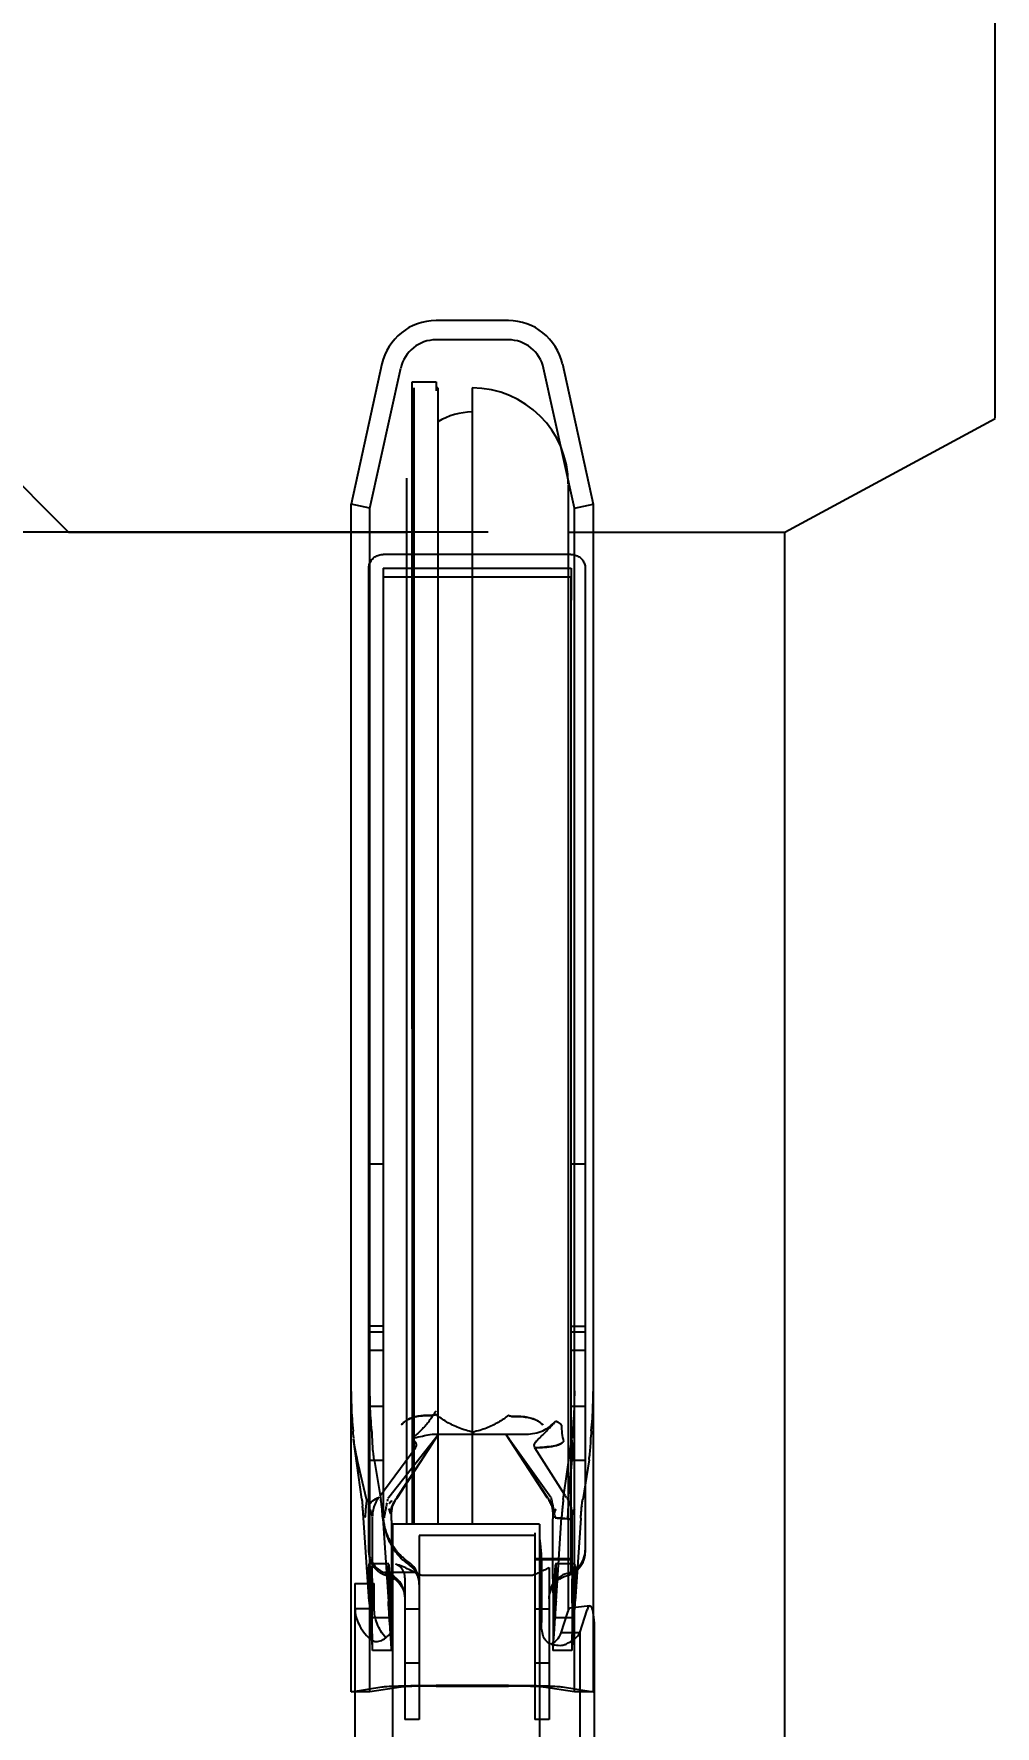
# Model space of a CAD drawing. Header units: millimetres. Extents: x 395 to 3386, y 0 to 2798.
# Drawn here: x 788.4 to 868.4, y 736.6 to 877.4 of the extents above; entities that cross this region are included whole.
import ezdxf

# ---------------------------------------------------------------- set-up
doc = ezdxf.new("R2010")
doc.units = ezdxf.units.MM
doc.header["$LTSCALE"] = 217.8
doc.header["$PDMODE"] = 3
doc.header["$PDSIZE"] = 8
doc.linetypes.add('DOT', pattern=[0.2, 0.1, -0.1])
doc.layers.get('0').update_dxf_attribs({"linetype": 'CONTINUOUS'})
doc.layers.get('Defpoints').update_dxf_attribs({"linetype": 'CONTINUOUS'})
doc.layers.add('02___PRT_ALL_AXES', color=7, linetype='CONTINUOUS')
doc.layers.add('MIXEDCOLOR', color=7, linetype='CONTINUOUS')
doc.styles.get("Standard").update_dxf_attribs({"font": 'taile.ttf'})
doc.dimstyles.new('DIMSTYLE_1', dxfattribs={"dimtxt": 23.333333, "dimasz": 23.333333, "dimexe": 1.5, "dimexo": 1, "dimgap": 0.875, "dimtad": 1, "dimdsep": 46, "dimtxsty": 'Standard', "dimblk": '_FILLED', "dimblk1": '_FILLED', "dimblk2": '_FILLED', "dimcen": 0.09, "dimazin": 2, "dimtp": 0.01, "dimtm": 0.01, "dimtfac": 1, "dimtofl": 0, "dimtmove": 0, "dimatfit": 3, "dimldrblk": '_FILLED', "dimfxl": 1, "dimtolj": 1, "dimarcsym": 0})

# ---------------------------------------------------------------- blocks, each defined once
blk = doc.blocks.new('_FILLED')
at = {"color": 0, "linetype": 'ByBlock'}
blk.add_solid([(0, 0), (-1, 0.2143), (-1, -0.2143)], dxfattribs=at)
blk = doc.blocks.new('*D116')
at = {"color": 0, "linetype": 'Continuous', "lineweight": -2}
for p, q in [((826.2, 835.92), (706.59, 835.92)), ((708.09, 659.25), (708.09, 812.59)), ((826.2, 635.92), (706.59, 635.92))]:
    blk.add_line(p, q, dxfattribs=at)
at = {"layer": 'Defpoints', "color": 0}
for p in [(708.09, 835.92), (827.2, 835.92), (827.2, 635.92)]:
    blk.add_point(p, dxfattribs=at)
at = {"color": 0, "linetype": 'ByBlock', "lineweight": -2, "xscale": 23.3333333333, "yscale": 23.3333333333, "zscale": 23.3333333333}
for p, rotation in [((708.09, 835.92), 90), ((708.09, 635.92), 270)]:
    blk.add_blockref('_FILLED', p, dxfattribs=dict(at, rotation=rotation))
at = {"color": 0, "insert": (676.11, 751.48), "char_height": 23.333, "attachment_point": 2, "rotation": 90, "line_spacing_factor": 0.9}
blk.add_mtext('\\A1;%%c200', dxfattribs=at)

msp = doc.modelspace()

# ---------------------------------------------------------------- linework, layer by layer
at = {"linetype": 'Continuous'}
for p, q in [((868.3711, 845.3994), (868.3716, 957.0126)), ((819.8782, 847.688), (819.8744, 848.4156)), ((819.8744, 848.4156), (821.8744, 848.4156)), ((819.8899, 835.7869), (819.8782, 847.688)), ((821.8744, 848.4156), (821.8782, 847.6844)), ((824.8729, 847.9196), (824.8729, 753.4199)), ((819.4322, 753.4199), (819.4322, 840.4196)), ((832.8729, 839.8353), (832.8729, 746.2829)), ((791.3171, 835.9156), (791.3163, 835.9134)), ((791.3171, 835.9156), (819.4322, 835.9156)), ((819.9076, 753.4199), (819.8899, 835.7869)), ((832.8703, 835.9196), (850.8711, 835.9196)), ((850.8711, 635.9196), (850.8711, 835.9196)), ((815.7643, 754.9147), (815.7776, 754.9202)), ((832.3901, 754.9124), (832.3713, 754.9202)), ((818.2771, 718.4199), (818.2771, 753.4199)), ((830.4771, 753.4199), (818.2771, 753.4199)), ((830.4771, 753.4199), (830.4771, 718.4199)), ((830.6311, 750.4199), (830.6311, 745.2526)), ((815.1271, 748.5063), (815.1271, 723.3336)), ((815.1271, 748.5063), (816.7271, 748.505)), ((816.7271, 746.4215), (816.7271, 748.505)), ((815.1271, 746.4214), (816.7271, 746.4213)), ((832.8031, 746.1065), (832.257, 744.3977)), ((834.6522, 746.6385), (833.0186, 746.4315)), ((833.8246, 744.3977), (834.4367, 746.3135)), ((835.0642, 727.165), (835.0642, 744.6747)), ((833.8245, 744.3979), (832.257, 744.3979)), ((833.8246, 744.3977), (833.8246, 727.4421))]:
    msp.add_line(p, q, dxfattribs=at)
at = {"linetype": 'DOT'}
msp.add_line((791.3171, 835.9155), (749.8704, 877.3623), dxfattribs=at)
at = {"linetype": 'Continuous'}
for centre, radius, start, end in [((824.8729, 839.9196), 8, 0, 90), ((824.9322, 840.4196), 5.5, 90.618698, 121.836449), ((813.8505, 749.64), 5.6208, 69.948642, 70.10511), ((814.0076, 754.7418), 1.7652, 5.621162, 5.970763), ((834.2994, 749.6129), 5.6466, 109.745673, 109.966285), ((834.1206, 754.7398), 1.739, 173.802819, 174.303383), ((831.8584, 744.7387), 1.348, 253.811452, 256.360142), ((829.9829, 745.6738), 2.6873, 303.944328, 304.273167), ((829.9975, 745.6524), 2.6614, 304.272961, 304.743201)]:
    msp.add_arc(centre, radius, start, end, dxfattribs=at)
for centre, start_param, end_param in [((833.0185, 744.4155), 0.02701094, 0.57737667), ((834.6522, 744.6225), 4.73942781, 6.86056198)]:
    msp.add_ellipse(centre, major_axis=(0.0111, 2.0167), ratio=0.20423212, start_param=start_param, end_param=end_param, dxfattribs=at)
for points, knots in [([(830.4771, 752.4217), (830.4783, 752.277), (830.5076, 751.9677), (830.5906, 751.304), (830.6311, 750.7794), (830.6311, 750.4199)], [0, 0, 0, 0, 0.21625416, 0.46297743, 1, 1, 1, 1]), ([(815.1271, 746.4216), (815.129, 745.979), (815.3768, 745.0199), (815.9866, 744.2591), (816.3546, 743.906)], [0, 0, 0, 0, 0.46467742, 1, 1, 1, 1]), ([(817.6921, 743.9751), (817.3932, 744.3319), (816.9097, 745.1005), (816.7288, 745.9967), (816.7271, 746.4215)], [0, 0, 0, 0, 0.52282467, 1, 1, 1, 1]), ([(817.694, 743.9755), (817.7374, 744.0101), (817.9162, 744.1662), (818.0616, 744.3598), (818.1494, 744.5188)], [0, 0, 0, 0, 0.23399773, 1, 1, 1, 1]), ([(818.1494, 744.5188), (818.2265, 744.6583), (818.2689, 744.9982), (818.2727, 745.3227), (818.2727, 745.492)], [0, 0, 0, 0, 0.48493697, 1, 1, 1, 1]), ([(831.4826, 743.4442), (831.3243, 743.4902), (831.0161, 743.6566), (830.7581, 744.1257), (830.6514, 744.6686), (830.6311, 745.0536), (830.6311, 745.2526)], [0, 0, 0, 0, 0.23027224, 0.46290841, 0.72194533, 1, 1, 1, 1]), ([(816.3546, 743.906), (816.4138, 743.8493), (816.5438, 743.751), (816.699, 743.6994), (816.7762, 743.6861)], [0, 0, 0, 0, 0.51112929, 1, 1, 1, 1]), ([(816.7762, 743.6861), (816.9246, 743.6606), (817.2649, 743.696), (817.5552, 743.865), (817.694, 743.9755)], [0, 0, 0, 0, 0.45901441, 1, 1, 1, 1]), ([(832.257, 744.3977), (832.2012, 744.2202), (831.9985, 743.8602), (831.6923, 743.589), (831.5142, 743.4655)], [0, 0, 0, 0, 0.46191063, 1, 1, 1, 1]), ([(831.5405, 743.4288), (831.6084, 743.4123), (831.8665, 743.3583), (832.1353, 743.3413), (832.3278, 743.3661)], [0, 0, 0, 0, 0.2646137, 1, 1, 1, 1]), ([(832.3278, 743.3661), (832.359, 743.3701), (832.4799, 743.3896), (832.5985, 743.4258), (832.6815, 743.4632)], [0, 0, 0, 0, 0.25654787, 1, 1, 1, 1]), ([(832.6815, 743.4632), (832.9402, 743.5797), (833.3801, 743.8232), (833.7308, 744.2038), (833.8246, 744.3977)], [0, 0, 0, 0, 0.56845706, 1, 1, 1, 1])]:
    msp.add_open_spline(points, degree=3, knots=knots, dxfattribs=at)
at = {"layer": '02___PRT_ALL_AXES', "linetype": 'Continuous'}
for p, q in [((820.0322, 847.9196), (820.0322, 753.4199)), ((822.0322, 847.9196), (821.8775, 847.9196)), ((822.0322, 847.9196), (822.0322, 753.4199)), ((850.8699, 835.9219), (868.3716, 845.3728))]:
    msp.add_line(p, q, dxfattribs=at)
at = {"layer": 'MIXEDCOLOR', "linetype": 'Continuous'}
for p, q in [((827.8854, 853.5196), (821.8689, 853.5196)), ((827.8854, 851.9196), (821.8689, 851.9196)), ((817.3763, 849.908), (814.8145, 838.2636)), ((816.3772, 837.9198), (818.939, 849.5642)), ((833.3771, 837.9198), (830.8153, 849.5642)), ((832.378, 849.908), (834.9397, 838.2636)), ((814.8145, 739.4909), (814.8145, 838.2636)), ((816.3771, 837.9196), (814.8145, 838.2634)), ((816.3771, 739.4789), (816.3771, 837.9196)), ((833.3771, 739.4789), (833.3771, 837.9198)), ((833.3772, 837.9196), (834.9398, 838.2634)), ((834.9397, 838.2636), (834.9397, 739.4909)), ((833.0822, 834.0699), (817.4822, 834.0699)), ((816.2822, 751.087), (816.2822, 832.9352)), ((817.482, 832.9358), (817.4822, 754.1664)), ((817.482, 832.9358), (833.1055, 832.9358)), ((833.0822, 832.1732), (817.4822, 832.1732)), ((833.1055, 832.1801), (833.0822, 832.1801)), ((833.0822, 832.1732), (833.0822, 749.4404)), ((833.1055, 832.9358), (833.1055, 830.2678)), ((834.2822, 832.9352), (834.2822, 751.0865)), ((833.1055, 830.2678), (833.0822, 830.2678)), ((817.4822, 783.3615), (816.2822, 783.3615)), ((834.2822, 783.3615), (833.0822, 783.3615)), ((817.4822, 769.8983), (816.2822, 769.8983)), ((833.0822, 769.8983), (834.2822, 769.8983)), ((817.4822, 769.3907), (816.2822, 769.3907)), ((834.2822, 769.3907), (833.0822, 769.3907)), ((817.4822, 767.8843), (816.2822, 767.8843)), ((834.2822, 767.8843), (833.0822, 767.8843)), ((817.4822, 763.2255), (816.2822, 763.2255)), ((834.2822, 763.2255), (833.0822, 763.2255)), ((815.6962, 755.509), (815.01, 760.5003)), ((817.9403, 755.6832), (822.0771, 760.9202)), ((818.6539, 755.6537), (822.0771, 760.9202)), ((821.8689, 760.9202), (827.8854, 760.9202)), ((827.6771, 760.9202), (831.4065, 755.6832)), ((831.1376, 755.5965), (827.6771, 760.9202)), ((827.8854, 760.9201), (829.3823, 760.9202)), ((832.4584, 755.4858), (833.1766, 760.4834)), ((832.4605, 760.2857), (832.4813, 760.3139)), ((816.1016, 755.5181), (815.319, 758.8026)), ((817.4822, 758.7255), (816.2822, 758.7255)), ((816.7301, 758.8026), (817.2814, 755.4948)), ((817.1899, 755.7499), (820.1695, 759.7843)), ((818.6513, 755.6782), (821.3185, 759.7593)), ((831.144, 755.6571), (828.4338, 759.7714)), ((832.6191, 755.8026), (830.1006, 759.7844)), ((832.895, 755.4937), (833.1882, 758.7932)), ((834.2822, 758.7255), (833.0822, 758.7255)), ((834.5985, 758.7932), (834.0692, 755.4937)), ((815.7777, 754.9188), (815.764, 754.9174)), ((817.3587, 754.942), (817.3638, 754.8972)), ((817.3587, 754.942), (817.4202, 754.9202)), ((817.4202, 754.9202), (817.3638, 754.8972)), ((817.9916, 755.1549), (818.0072, 755.1698)), ((818.6513, 755.6782), (818.6152, 755.6763)), ((832.3711, 754.9182), (832.3905, 754.9163)), ((833.9943, 754.9397), (833.9395, 754.9202)), ((833.9395, 754.9202), (833.9898, 754.8996)), ((833.9943, 754.9397), (833.9898, 754.8996)), ((816.306, 746.9873), (815.8411, 753.9615)), ((816.5771, 750.8289), (816.5771, 753.8949)), ((817.4444, 753.9111), (817.906, 746.9873)), ((818.1771, 753.7486), (818.1771, 750.8289)), ((831.5771, 750.7959), (831.5771, 753.8783)), ((831.8507, 747.0228), (832.3139, 753.9711)), ((833.1771, 753.8307), (833.1771, 750.7959)), ((833.9117, 753.9392), (833.4507, 747.0228)), ((820.4822, 752.4754), (820.4822, 737.1766)), ((830.0822, 752.4754), (820.4822, 752.4754)), ((830.0822, 752.7081), (830.0822, 737.1761)), ((816.3342, 750.1702), (817.9342, 750.1702)), ((831.5764, 750.5561), (830.0822, 750.5561)), ((833.0822, 750.4605), (830.0822, 750.4605)), ((832.0619, 750.557), (831.5764, 750.5561)), ((831.8201, 750.1702), (833.4201, 750.1702)), ((833.0822, 750.5611), (832.0619, 750.557)), ((820.3153, 749.401), (817.5809, 749.401)), ((819.2822, 748.97), (819.2822, 737.1761)), ((820.8711, 749.1819), (829.6933, 749.1819)), ((831.2822, 749.818), (831.2822, 737.1766)), ((820.4822, 746.3708), (819.2822, 746.3708)), ((831.2822, 746.3708), (830.0822, 746.3708)), ((816.462, 745.6702), (818.062, 745.6702)), ((831.6922, 745.6702), (833.2922, 745.6702)), ((818.1771, 742.9202), (816.5771, 742.9202)), ((820.4822, 741.8708), (819.2822, 741.8708)), ((831.2822, 741.8708), (830.0822, 741.8708)), ((833.1771, 742.9202), (831.5771, 742.9202)), ((814.8145, 739.4909), (817.3764, 739.8972)), ((816.3771, 739.4789), (814.8145, 739.4909)), ((818.939, 739.8852), (816.3772, 739.4789)), ((827.8854, 740.0232), (821.8689, 740.0232)), ((821.8689, 739.9674), (827.8854, 739.9674)), ((833.3771, 739.4789), (830.8153, 739.8852)), ((832.3779, 739.8972), (834.9397, 739.4909)), ((834.9398, 739.4909), (833.3772, 739.4789)), ((820.4822, 737.1761), (819.2822, 737.1761)), ((831.2822, 737.1761), (830.0822, 737.1761))]:
    msp.add_line(p, q, dxfattribs=at)
for points in [[(816.103, 755.4948), (816.1033, 755.4974), (816.1034, 755.5), (816.1035, 755.5026), (816.1034, 755.5052), (816.1032, 755.5078), (816.103, 755.5103), (816.1026, 755.5129), (816.1021, 755.5155), (816.1016, 755.5181)], [(816.2822, 751.0865), (816.2824, 751.0623), (816.2828, 751.0381), (816.2835, 751.014), (816.2846, 750.99), (816.2859, 750.966), (816.2875, 750.942), (816.2893, 750.9182), (816.2915, 750.8944), (816.2939, 750.8707), (816.2967, 750.847), (816.2997, 750.8235), (816.3029, 750.7999), (816.3065, 750.7765), (816.3103, 750.7532), (816.3144, 750.7299), (816.3188, 750.7068), (816.3234, 750.6837), (816.3283, 750.6608), (816.3335, 750.6379), (816.3389, 750.6152), (816.3445, 750.5926), (816.3504, 750.5702), (816.3566, 750.5479), (816.3629, 750.5258), (816.3695, 750.5038), (816.3763, 750.482), (816.3834, 750.4604), (816.3906, 750.4389), (816.3981, 750.4177), (816.4058, 750.3966), (816.4137, 750.3757), (816.4218, 750.3549), (816.4301, 750.3344), (816.4385, 750.314), (816.4472, 750.2938), (816.4561, 750.2737), (816.4651, 750.2539), (816.4743, 750.2342), (816.4838, 750.2147), (816.4933, 750.1954), (816.5031, 750.1763), (816.513, 750.1573), (816.5231, 750.1385), (816.5334, 750.1199), (816.5438, 750.1015), (816.5544, 750.0833), (816.5651, 750.0652), (816.576, 750.0474), (816.587, 750.0297), (816.5981, 750.0122), (816.6094, 749.995), (816.6208, 749.9779), (816.6323, 749.961), (816.644, 749.9442), (816.6558, 749.9277), (816.6677, 749.9114), (816.6797, 749.8952), (816.6918, 749.8793), (816.7041, 749.8636), (816.7164, 749.848), (816.7288, 749.8327), (816.7414, 749.8175), (816.754, 749.8026), (816.7667, 749.7878), (816.7795, 749.7733), (816.7923, 749.759), (816.8053, 749.7448), (816.8183, 749.7308), (816.8313, 749.7171), (816.8445, 749.7035), (816.8578, 749.69), (816.8711, 749.6768), (816.8845, 749.6637), (816.898, 749.6508), (816.9115, 749.6381), (816.9251, 749.6255), (816.9388, 749.6132), (816.9525, 749.601), (816.9662, 749.589), (816.9801, 749.5772), (816.9939, 749.5656), (817.0078, 749.5541), (817.0217, 749.5428), (817.0357, 749.5318), (817.0497, 749.5208), (817.0638, 749.5101), (817.0778, 749.4996), (817.0919, 749.4892), (817.106, 749.479), (817.1201, 749.469), (817.1343, 749.4591), (817.1484, 749.4494), (817.1626, 749.44), (817.1767, 749.4306), (817.1908, 749.4215), (817.2049, 749.4126), (817.219, 749.4038), (817.2331, 749.3952), (817.2471, 749.3868), (817.2611, 749.3785), (817.2751, 749.3705), (817.289, 749.3626), (817.3029, 749.3548), (817.3168, 749.3472), (817.3307, 749.3397), (817.3446, 749.3324), (817.3584, 749.3253), (817.3723, 749.3183), (817.386, 749.3115), (817.3997, 749.3048), (817.4134, 749.2983), (817.427, 749.2919), (817.4406, 749.2857), (817.4541, 749.2796), (817.4675, 749.2737), (817.481, 749.2679), (817.4943, 749.2622), (817.5077, 749.2567), (817.521, 749.2513), (817.5342, 749.246), (817.5474, 749.2409), (817.5606, 749.2359), (817.5738, 749.231), (817.5868, 749.2262), (817.5999, 749.2215), (817.6129, 749.217), (817.6259, 749.2126), (817.6389, 749.2083), (817.6517, 749.2041), (817.6644, 749.2), (817.677, 749.1961), (817.6892, 749.1924), (817.7013, 749.1888), (817.7136, 749.1853), (817.7252, 749.182), (817.7371, 749.1787), (817.7496, 749.1753), (817.7615, 749.1722), (817.7717, 749.1696)], [(832.7928, 749.1696), (832.803, 749.1722), (832.8148, 749.1753), (832.8271, 749.1786), (832.8387, 749.1818), (832.8502, 749.1851), (832.8624, 749.1886), (832.8744, 749.1922), (832.8865, 749.1958), (832.899, 749.1997), (832.9116, 749.2037), (832.9242, 749.2078), (832.937, 749.2121), (832.9498, 749.2164), (832.9627, 749.2209), (832.9756, 749.2255), (832.9885, 749.2302), (833.0015, 749.235), (833.0145, 749.2399), (833.0275, 749.2449), (833.0406, 749.2501), (833.0537, 749.2554), (833.0668, 749.2608), (833.08, 749.2664), (833.0933, 749.2721), (833.1065, 749.2779), (833.1198, 749.2838), (833.1332, 749.2899), (833.1466, 749.2961), (833.1601, 749.3025), (833.1736, 749.3091), (833.1871, 749.3158), (833.2007, 749.3226), (833.2144, 749.3296), (833.2281, 749.3367), (833.2418, 749.344), (833.2555, 749.3515), (833.2692, 749.359), (833.2829, 749.3668), (833.2967, 749.3746), (833.3104, 749.3827), (833.3242, 749.3909), (833.3381, 749.3993), (833.352, 749.4078), (833.3659, 749.4166), (833.3798, 749.4255), (833.3937, 749.4345), (833.4076, 749.4438), (833.4216, 749.4532), (833.4355, 749.4628), (833.4494, 749.4726), (833.4633, 749.4825), (833.4772, 749.4926), (833.4911, 749.5029), (833.5049, 749.5133), (833.5188, 749.524), (833.5325, 749.5347), (833.5463, 749.5457), (833.56, 749.5569), (833.5737, 749.5682), (833.5873, 749.5797), (833.6009, 749.5914), (833.6145, 749.6032), (833.628, 749.6152), (833.6414, 749.6274), (833.6548, 749.6398), (833.6681, 749.6524), (833.6814, 749.6651), (833.6946, 749.678), (833.7077, 749.6911), (833.7208, 749.7043), (833.7338, 749.7177), (833.7466, 749.7313), (833.7594, 749.7451), (833.7722, 749.759), (833.7848, 749.7731), (833.7974, 749.7874), (833.8099, 749.8019), (833.8224, 749.8167), (833.8347, 749.8316), (833.847, 749.8467), (833.8591, 749.862), (833.8712, 749.8774), (833.8832, 749.8931), (833.895, 749.909), (833.9068, 749.9251), (833.9184, 749.9413), (833.9299, 749.9577), (833.9413, 749.9744), (833.9526, 749.9912), (833.9637, 750.0081), (833.9747, 750.0253), (833.9856, 750.0426), (833.9963, 750.0602), (834.0069, 750.0779), (834.0174, 750.0958), (834.0277, 750.1139), (834.0378, 750.1322), (834.0479, 750.1506), (834.0577, 750.1692), (834.0674, 750.188), (834.0769, 750.207), (834.0862, 750.2261), (834.0954, 750.2454), (834.1044, 750.2649), (834.1132, 750.2845), (834.1218, 750.3043), (834.1303, 750.3243), (834.1385, 750.3445), (834.1466, 750.3648), (834.1545, 750.3853), (834.1621, 750.406), (834.1696, 750.4269), (834.1769, 750.4479), (834.184, 750.4691), (834.1908, 750.4905), (834.1974, 750.512), (834.2039, 750.5337), (834.21, 750.5556), (834.216, 750.5776), (834.2217, 750.5997), (834.2272, 750.622), (834.2325, 750.6444), (834.2375, 750.6669), (834.2423, 750.6896), (834.2468, 750.7123), (834.251, 750.7351), (834.255, 750.7581), (834.2587, 750.7811), (834.2621, 750.8042), (834.2653, 750.8273), (834.2682, 750.8506), (834.2709, 750.8739), (834.2733, 750.8972), (834.2754, 750.9207), (834.2772, 750.9442), (834.2787, 750.9678), (834.28, 750.9914), (834.281, 751.0151), (834.2817, 751.0388), (834.2821, 751.0627), (834.2822, 751.0865)], [(817.7718, 749.1696), (817.9376, 749.1197), (818.099, 749.0554), (818.2541, 748.9774), (818.4022, 748.886), (818.543, 748.7809), (818.6751, 748.663), (818.7961, 748.5341), (818.9055, 748.3949), (819.0027, 748.2455), (819.0867, 748.0874), (819.1562, 747.923), (819.2108, 747.7535), (819.2503, 747.5786), (819.2742, 747.4007), (819.2822, 747.2226)], [(831.2822, 747.2214), (831.2903, 747.4016), (831.3145, 747.5806), (831.3543, 747.7555), (831.4086, 747.9239), (831.4775, 748.0867), (831.5604, 748.2431), (831.6559, 748.3907), (831.7634, 748.5285), (831.8832, 748.6569), (832.0143, 748.7749), (832.1547, 748.8808), (832.3033, 748.9734), (832.4604, 749.0531), (832.6247, 749.1189), (832.7927, 749.1696)]]:
    msp.add_lwpolyline(points, dxfattribs=at)
for centre, radius, start, end in [((821.8689, 848.9196), 4.6, 90, 167.589261), ((827.8854, 848.9196), 4.6, 12.410736, 90), ((821.8689, 848.9196), 3, 90, 167.587533), ((827.8854, 848.9196), 3, 12.412472, 90), ((831.549, 760.9625), 1.033, 43.39606, 46.367139), ((837.0689, 761.6158), 4.7696, 179.32276, 181.570227), ((809.0269, 760.5362), 5.9793, 1.450259, 6.023182), ((810.6155, 760.5666), 5.9575, 0.839069, 6.121673), ((839.1744, 760.5385), 5.9938, 173.880132, 178.692293), ((840.6815, 760.5751), 5.9275, 174.071067, 179.114633), ((843.716, 762.8069), 13.1226, 212.259798, 213.011351), ((843.1932, 750.0126), 25.9343, 167.754096, 168.203267), ((820.7195, 755.1078), 2.7515, 195.580472, 197.449633), ((794.6194, 771.239), 28.6455, 326.671839, 327.038441), ((857.936, 772.9589), 31.9312, 213.063542, 213.314216), ((794.8498, 747.4672), 37.5087, 11.83226, 12.414832), ((902.1533, 753.8876), 70.5762, 179.657678, 180.007541), ((772.1346, 753.9195), 44.4425, 359.968266, 0.148661), ((748.4188, 753.7571), 69.7584, 359.993088, 0.44947), ((845.5134, 880.9792), 127.7452, 264.097042, 264.458366), ((898.89, 753.8344), 65.7128, 179.699414, 180.003165), ((818.4772, 748.601), 2.0047, 23.52139, 55.068238), ((832.2766, 751.2776), 2.0055, 293.684939, 0.042318), ((818.282, 751.2702), 1.9963, 249.438068, 255.502045), ((817.2796, 747.3991), 2.0025, 359.970332, 75.462204), ((818.4758, 748.4069), 2.0064, 359.98296, 55.052048), ((818.4744, 748.5993), 2.0079, 0.013337, 23.533363), ((833.2835, 747.4008), 2.0004, 104.513115, 148.582855), ((832.2715, 751.3126), 2.0402, 284.498934, 293.416319), ((833.2875, 747.3979), 2.0053, 148.569677, 179.994317)]:
    msp.add_arc(centre, radius, start, end, dxfattribs=at)
for points, knots in [([(816.2822, 832.9352), (816.2822, 833.0588), (816.3225, 833.3051), (816.5009, 833.6309), (816.7742, 833.8802), (817.1118, 834.035), (817.3589, 834.0699), (817.4822, 834.0699)], [0, 0, 0, 0, 0.20235538, 0.40007678, 0.59762869, 0.7979525, 1, 1, 1, 1]), ([(833.0822, 834.0699), (833.2057, 834.0699), (833.4527, 834.035), (833.7905, 833.88), (834.0638, 833.6306), (834.242, 833.3048), (834.2823, 833.0587), (834.2822, 832.9352)], [0, 0, 0, 0, 0.20219908, 0.40233572, 0.60036373, 0.79778806, 1, 1, 1, 1]), ([(814.8145, 764.4693), (814.8146, 764.0816), (814.8256, 763.3257), (814.8773, 762.2232), (814.9367, 761.5095), (814.9731, 761.1636)], [0, 0, 0, 0, 0.35130819, 0.6848457, 1, 1, 1, 1]), ([(816.5389, 761.2019), (816.5018, 761.55), (816.4412, 762.269), (816.3885, 763.3804), (816.3772, 764.1428), (816.3772, 764.534)], [0, 0, 0, 0, 0.31468205, 0.64835585, 1, 1, 1, 1]), ([(833.3771, 764.5155), (833.3771, 764.1239), (833.3658, 763.3604), (833.3129, 762.2471), (833.2521, 761.5266), (833.2148, 761.1775)], [0, 0, 0, 0, 0.35140256, 0.68499811, 1, 1, 1, 1]), ([(834.7857, 761.1874), (834.8211, 761.5292), (834.8787, 762.2341), (834.929, 763.3223), (834.9397, 764.0679), (834.9397, 764.45)], [0, 0, 0, 0, 0.3155028, 0.6491671, 1, 1, 1, 1]), ([(821.8689, 762.8395), (821.7879, 762.7124), (821.6241, 762.4629), (821.368, 762.1), (821.1009, 761.7537), (820.8186, 761.4259), (820.5182, 761.1208), (820.1975, 760.8415), (819.9853, 760.6556), (819.8781, 760.5636)], [0, 0, 0, 0, 0.14874569, 0.29461344, 0.438328, 0.58032483, 0.72142417, 0.8606041, 1, 1, 1, 1]), ([(819.0056, 761.6873), (819.0677, 761.7824), (819.2495, 761.9734), (819.6298, 762.2001), (820.1403, 762.3702), (820.7503, 762.4687), (821.1879, 762.4793), (821.4142, 762.469)], [0, 0, 0, 0, 0.12980483, 0.29605708, 0.50148577, 0.74109004, 1, 1, 1, 1]), ([(821.8689, 762.5635), (821.7433, 762.5166), (821.4695, 762.4483), (821.0416, 762.4824), (820.5945, 762.4436), (820.1394, 762.3644), (819.6968, 762.2248), (819.2979, 762.0142), (819.0833, 761.8056), (819.0057, 761.6873)], [0, 0, 0, 0, 0.1301985, 0.26888446, 0.41406558, 0.56499299, 0.71668497, 0.86269506, 1, 1, 1, 1]), ([(821.4142, 762.469), (821.4656, 762.4663), (821.5699, 762.4725), (821.7219, 762.5089), (821.8205, 762.544), (821.8689, 762.5636)], [0, 0, 0, 0, 0.329718, 0.665172, 1, 1, 1, 1]), ([(824.9382, 761.0847), (824.5398, 761.1703), (823.7813, 761.3994), (822.7482, 761.9038), (822.1401, 762.3302), (821.8689, 762.5635)], [0, 0, 0, 0, 0.35565792, 0.68771171, 1, 1, 1, 1]), ([(827.8854, 762.4822), (827.6223, 762.2621), (827.0351, 761.8613), (826.044, 761.3847), (825.3188, 761.167), (824.9382, 761.0847)], [0, 0, 0, 0, 0.31290202, 0.64480015, 1, 1, 1, 1]), ([(830.755, 761.6582), (830.6766, 761.7708), (830.4575, 761.9669), (830.058, 762.1625), (829.6138, 762.2911), (829.1577, 762.3629), (828.7101, 762.397), (828.2822, 762.356), (828.009, 762.4307), (827.8854, 762.4822)], [0, 0, 0, 0, 0.13401036, 0.27960203, 0.43190263, 0.58364161, 0.7298145, 0.86930018, 1, 1, 1, 1]), ([(827.8854, 762.4822), (827.9336, 762.4612), (828.0321, 762.4233), (828.1846, 762.3828), (828.2903, 762.3758), (828.3422, 762.3791)], [0, 0, 0, 0, 0.33405163, 0.66981002, 1, 1, 1, 1]), ([(828.3422, 762.3791), (828.5204, 762.389), (828.8822, 762.3897), (829.4115, 762.3313), (829.8968, 762.2185), (830.2927, 762.0559), (830.5756, 761.8685), (830.7082, 761.725), (830.755, 761.6582)], [0, 0, 0, 0, 0.20558779, 0.41572963, 0.61217688, 0.77750514, 0.90607898, 1, 1, 1, 1]), ([(829.3822, 760.9202), (829.6143, 760.9202), (830.0807, 760.9664), (830.7456, 761.1766), (831.3407, 761.5222), (831.6718, 761.8337), (831.8145, 762.0045)], [0, 0, 0, 0, 0.25366805, 0.50838209, 0.75666464, 1, 1, 1, 1]), ([(830.1006, 759.7844), (830.0627, 759.8444), (830.015, 759.9938), (830.1182, 760.2044), (830.2711, 760.3868), (830.456, 760.5732), (830.6572, 760.7705), (830.8722, 760.98), (831.0963, 761.2067), (831.3296, 761.4524), (831.5714, 761.7191), (831.7328, 761.9067), (831.8145, 762.0045)], [0, 0, 0, 0, 0.07307261, 0.14699075, 0.2292541, 0.31988353, 0.41679296, 0.51974901, 0.62906005, 0.74520351, 0.86869312, 1, 1, 1, 1]), ([(831.8145, 762.0045), (831.8805, 761.9728), (832.0031, 761.9076), (832.1666, 761.7971), (832.2596, 761.7146), (832.2996, 761.6722)], [0, 0, 0, 0, 0.37155102, 0.70406692, 1, 1, 1, 1]), ([(832.2618, 761.7102), (832.22, 761.7501), (832.0808, 761.8635), (831.9238, 761.9521), (831.8145, 762.0045)], [0, 0, 0, 0, 0.32280673, 1, 1, 1, 1]), ([(815.01, 760.5003), (815.0228, 760.2845), (815.0698, 759.878), (815.1892, 759.3146), (815.2799, 758.9668), (815.3187, 758.8041)], [0, 0, 0, 0, 0.37551635, 0.70944598, 1, 1, 1, 1]), ([(816.7303, 758.8015), (816.702, 758.9709), (816.6496, 759.3444), (816.5934, 759.9623), (816.5758, 760.4107), (816.5723, 760.6539)], [0, 0, 0, 0, 0.27692756, 0.60780966, 1, 1, 1, 1]), ([(819.8781, 760.5636), (820.1089, 760.6146), (820.5593, 760.7163), (821.2162, 760.8731), (821.6553, 760.9202), (821.8689, 760.9202)], [0, 0, 0, 0, 0.35007525, 0.68365898, 1, 1, 1, 1]), ([(820.1696, 759.7841), (820.1931, 759.816), (820.2391, 759.8927), (820.2661, 760.0224), (820.2274, 760.1564), (820.1454, 760.2808), (820.0235, 760.4167), (819.9292, 760.5115), (819.8781, 760.5636)], [0, 0, 0, 0, 0.12805022, 0.28659799, 0.41090204, 0.56810278, 0.76411859, 1, 1, 1, 1]), ([(821.3185, 759.7593), (821.3928, 759.873), (821.5519, 760.116), (821.8051, 760.5028), (821.9834, 760.7762), (822.0771, 760.9202)], [0, 0, 0, 0, 0.29376926, 0.62839616, 1, 1, 1, 1]), ([(827.6771, 760.9202), (827.7698, 760.779), (827.9468, 760.5099), (828.1993, 760.1271), (828.3588, 759.8854), (828.4338, 759.7714)], [0, 0, 0, 0, 0.36836885, 0.7024184, 1, 1, 1, 1]), ([(830.1005, 759.7844), (830.1427, 759.7896), (830.235, 759.7879), (830.3678, 759.7964), (830.5053, 759.8031), (830.6371, 759.8113), (830.7669, 759.8203), (830.8872, 759.8299), (831.0034, 759.8402), (831.1255, 759.8525), (831.2618, 759.8682), (831.4179, 759.8892), (831.5959, 759.918), (831.7569, 759.9504), (831.8937, 759.9846), (831.9999, 760.016), (832.1056, 760.0528), (832.208, 760.0975), (832.3332, 760.1652), (832.4176, 760.2323), (832.4605, 760.2857)], [0, 0, 0, 0, 0.05180159, 0.11227256, 0.16244314, 0.21986458, 0.27351421, 0.32115056, 0.36721264, 0.41596639, 0.47093105, 0.53460342, 0.60821443, 0.69095882, 0.73505761, 0.78026283, 0.82609294, 0.87159716, 0.91640224, 1, 1, 1, 1]), ([(832.4813, 760.3139), (832.4058, 760.2058), (832.1153, 760.0298), (831.5706, 759.9024), (830.876, 759.8215), (830.3685, 759.7924), (830.1006, 759.7844)], [0, 0, 0, 0, 0.15911368, 0.38676767, 0.67670678, 1, 1, 1, 1]), ([(833.1766, 760.4834), (833.176, 760.2638), (833.1852, 759.8573), (833.2063, 759.2939), (833.202, 758.9488), (833.188, 758.7919)], [0, 0, 0, 0, 0.38934382, 0.72066853, 1, 1, 1, 1]), ([(834.5988, 758.7949), (834.6265, 758.9673), (834.6779, 759.3461), (834.7332, 759.9704), (834.751, 760.4222), (834.7547, 760.6667)], [0, 0, 0, 0, 0.27869866, 0.60973238, 1, 1, 1, 1]), ([(815.6962, 755.509), (815.7038, 755.4537), (815.7189, 755.3339), (815.7409, 755.1384), (815.7555, 754.9983), (815.7635, 754.9228)], [0, 0, 0, 0, 0.28393682, 0.61410985, 1, 1, 1, 1]), ([(815.8411, 753.9615), (815.8334, 754.0739), (815.8183, 754.2924), (815.792, 754.6186), (815.7727, 754.8323), (815.7617, 754.9401)], [0, 0, 0, 0, 0.34445206, 0.66908723, 1, 1, 1, 1]), ([(816.103, 755.4949), (816.0865, 755.3542), (816.053, 755.0391), (816.0035, 754.523), (815.9704, 754.1477), (815.9534, 753.9469)], [0, 0, 0, 0, 0.27325808, 0.61128555, 1, 1, 1, 1]), ([(816.5768, 754.1034), (816.5468, 754.1844), (816.4817, 754.3407), (816.4243, 754.555), (816.3453, 754.658), (816.3073, 754.6892)], [0, 0, 0, 0, 0.39849604, 0.78491561, 1, 1, 1, 1]), ([(816.3073, 754.6892), (816.3172, 754.6851), (816.3675, 754.6487), (816.3935, 754.5899), (816.4134, 754.5439)], [0, 0, 0, 0, 0.17652911, 1, 1, 1, 1]), ([(816.3636, 755.1577), (816.4148, 755.2026), (816.5446, 755.3185), (816.7641, 755.5034), (816.9725, 755.5738), (817.0784, 755.6005)], [0, 0, 0, 0, 0.24006725, 0.61513058, 1, 1, 1, 1]), ([(816.6155, 755.3785), (816.5764, 755.3467), (816.4926, 755.2735), (816.4157, 755.1902), (816.3637, 755.1578)], [0, 0, 0, 0, 0.45136673, 1, 1, 1, 1]), ([(816.4134, 754.5439), (816.4256, 754.5154), (816.4519, 754.4469), (816.5021, 754.2986), (816.543, 754.1795), (816.5768, 754.1033)], [0, 0, 0, 0, 0.1981351, 0.46762476, 1, 1, 1, 1]), ([(817.0784, 755.6005), (816.9671, 755.4528), (816.7807, 755.1372), (816.6138, 754.6257), (816.5763, 754.275), (816.5768, 754.1034)], [0, 0, 0, 0, 0.3459978, 0.67895905, 1, 1, 1, 1]), ([(817.0784, 755.6005), (817.0252, 755.5922), (816.9166, 755.5575), (816.7605, 755.4831), (816.6615, 755.4159), (816.6153, 755.3781)], [0, 0, 0, 0, 0.3114576, 0.65426976, 1, 1, 1, 1]), ([(817.3587, 754.942), (817.3495, 755.0137), (817.3325, 755.1464), (817.3072, 755.3307), (817.29, 755.4431), (817.2814, 755.4945)], [0, 0, 0, 0, 0.38848742, 0.71978924, 1, 1, 1, 1]), ([(817.4444, 753.9111), (817.4363, 754.0333), (817.4199, 754.2649), (817.3931, 754.5936), (817.3737, 754.8), (817.3638, 754.8972)], [0, 0, 0, 0, 0.37153214, 0.7038432, 1, 1, 1, 1]), ([(819.6251, 750.2445), (819.3628, 750.4276), (818.8709, 750.8463), (818.2687, 751.6029), (817.8204, 752.4626), (817.5442, 753.3925), (817.4822, 754.0384), (817.4822, 754.3604)], [0, 0, 0, 0, 0.19924026, 0.39941489, 0.59875436, 0.79941739, 1, 1, 1, 1]), ([(817.7852, 755.2122), (817.7575, 755.0795), (817.7034, 754.8061), (817.6241, 754.3853), (817.5778, 754.0964), (817.5513, 753.9492)], [0, 0, 0, 0, 0.31679743, 0.65078785, 1, 1, 1, 1]), ([(817.936, 754.694), (817.9831, 754.6245), (818.0408, 754.489), (818.0779, 754.3458), (818.0946, 754.2826)], [0, 0, 0, 0, 0.55680356, 1, 1, 1, 1]), ([(818.0691, 754.3687), (818.0584, 754.4069), (818.0356, 754.4921), (818.0043, 754.6008), (817.9682, 754.6728), (817.9455, 754.6887)], [0, 0, 0, 0, 0.34385263, 0.7602658, 1, 1, 1, 1]), ([(818.2056, 755.4057), (818.1713, 755.3676), (818.0991, 755.2853), (818.0366, 755.1926), (817.9916, 755.155)], [0, 0, 0, 0, 0.46641766, 1, 1, 1, 1]), ([(818.0072, 755.1698), (818.0179, 755.1807), (818.0855, 755.2581), (818.1454, 755.3421), (818.2056, 755.4057)], [0, 0, 0, 0, 0.14822396, 1, 1, 1, 1]), ([(818.0946, 754.2826), (818.0971, 754.4185), (818.1306, 754.6901), (818.2609, 755.078), (818.398, 755.3141), (818.4774, 755.4237)], [0, 0, 0, 0, 0.33424988, 0.66729575, 1, 1, 1, 1]), ([(818.175, 754.3043), (818.1739, 754.4414), (818.1985, 754.7099), (818.3122, 755.0877), (818.4319, 755.3152), (818.5006, 755.4194)], [0, 0, 0, 0, 0.34951844, 0.68173336, 1, 1, 1, 1]), ([(818.4772, 755.4234), (818.4981, 755.4524), (818.5574, 755.5364), (818.6146, 755.622), (818.6513, 755.6782)], [0, 0, 0, 0, 0.3475213, 1, 1, 1, 1]), ([(831.2545, 755.4174), (831.322, 755.3146), (831.4409, 755.0898), (831.5534, 754.7143), (831.5792, 754.4466), (831.5784, 754.3092)], [0, 0, 0, 0, 0.31552681, 0.64754805, 1, 1, 1, 1]), ([(831.6857, 754.2805), (831.6835, 754.4168), (831.6504, 754.6894), (831.52, 755.079), (831.3824, 755.3161), (831.3026, 755.4263)], [0, 0, 0, 0, 0.33386283, 0.66692514, 1, 1, 1, 1]), ([(831.7888, 753.9494), (831.7631, 754.0898), (831.7179, 754.3659), (831.6409, 754.7687), (831.5885, 755.0308), (831.5616, 755.1583)], [0, 0, 0, 0, 0.34820947, 0.68214043, 1, 1, 1, 1]), ([(831.6857, 754.2802), (831.7026, 754.344), (831.7402, 754.4875), (831.7996, 754.6227), (831.8477, 754.6914)], [0, 0, 0, 0, 0.44625078, 1, 1, 1, 1]), ([(831.7746, 754.5793), (831.7662, 754.5562), (831.7351, 754.457), (831.7097, 754.3562), (831.6857, 754.2805)], [0, 0, 0, 0, 0.23596237, 1, 1, 1, 1]), ([(832.3905, 754.9163), (832.381, 754.8217), (832.3627, 754.6229), (832.3372, 754.3078), (832.3216, 754.0873), (832.3139, 753.9711)], [0, 0, 0, 0, 0.30069723, 0.63174676, 1, 1, 1, 1]), ([(832.4584, 755.4858), (832.4509, 755.4333), (832.4358, 755.319), (832.4139, 755.1316), (832.3992, 754.9969), (832.3913, 754.9239)], [0, 0, 0, 0, 0.28142781, 0.61081217, 1, 1, 1, 1]), ([(832.7683, 755.5801), (832.8086, 755.5175), (832.8836, 755.3749), (832.9963, 755.1424), (833.0915, 754.8634), (833.1619, 754.5384), (833.1787, 754.3036), (833.178, 754.1794)], [0, 0, 0, 0, 0.15113728, 0.32641956, 0.52433687, 0.74793408, 1, 1, 1, 1]), ([(832.8949, 755.4919), (832.8853, 755.3495), (832.8642, 755.0291), (832.8348, 754.5027), (832.8143, 754.1187), (832.8044, 753.9128)], [0, 0, 0, 0, 0.27071278, 0.60894589, 1, 1, 1, 1]), ([(833.4176, 754.6918), (833.3839, 754.666), (833.3132, 754.5791), (833.2609, 754.3909), (833.2042, 754.2526), (833.178, 754.1791)], [0, 0, 0, 0, 0.21045521, 0.59074407, 1, 1, 1, 1]), ([(833.178, 754.1794), (833.1838, 754.1929), (833.2082, 754.2522), (833.2296, 754.3126), (833.2453, 754.3595)], [0, 0, 0, 0, 0.22879978, 1, 1, 1, 1]), ([(833.2453, 754.3592), (833.2607, 754.4053), (833.292, 754.4977), (833.3389, 754.6135), (833.3902, 754.6801), (833.4176, 754.6918)], [0, 0, 0, 0, 0.38332598, 0.76527791, 1, 1, 1, 1]), ([(833.9117, 753.9392), (833.9197, 754.0581), (833.9357, 754.2837), (833.9616, 754.6039), (833.9803, 754.805), (833.9898, 754.8996)], [0, 0, 0, 0, 0.3710033, 0.70411261, 1, 1, 1, 1]), ([(833.9943, 754.9397), (834.0031, 755.0112), (834.0196, 755.1439), (834.0441, 755.3287), (834.0608, 755.4418), (834.0692, 755.4938)], [0, 0, 0, 0, 0.38633298, 0.71777815, 1, 1, 1, 1]), ([(817.4822, 754.1664), (817.4822, 753.8443), (817.5438, 753.1983), (817.8216, 752.2689), (818.2686, 751.409), (818.8712, 750.653), (819.3628, 750.2346), (819.6251, 750.0515)], [0, 0, 0, 0, 0.20070984, 0.40128096, 0.60076084, 0.80072143, 1, 1, 1, 1]), ([(831.7888, 753.9494), (831.8532, 753.9474), (831.9829, 753.9418), (832.1784, 753.9278), (832.3095, 753.9165), (832.3754, 753.9102)], [0, 0, 0, 0, 0.32879011, 0.66207242, 1, 1, 1, 1]), ([(833.1771, 753.8307), (833.0198, 753.8469), (832.7082, 753.8771), (832.2461, 753.9254), (831.9401, 753.943), (831.7888, 753.9494)], [0, 0, 0, 0, 0.34055497, 0.67390827, 1, 1, 1, 1]), ([(816.2822, 751.2791), (816.2822, 751.116), (816.3219, 750.7898), (816.4975, 750.3319), (816.7755, 749.9305), (817.1412, 749.6082), (817.4299, 749.4577), (817.5809, 749.401)], [0, 0, 0, 0, 0.20190384, 0.40203851, 0.60158466, 0.80038653, 1, 1, 1, 1]), ([(816.3263, 747.9202), (816.3231, 747.9986), (816.317, 748.1548), (816.3089, 748.3871), (816.3021, 748.6145), (816.2966, 748.8343), (816.2927, 749.0436), (816.2903, 749.2402), (816.2895, 749.422), (816.2903, 749.5883), (816.2929, 749.7341), (816.2959, 749.8673), (816.3045, 749.975), (816.3025, 750.2073), (816.3827, 749.9773), (816.3821, 749.8649), (816.3949, 749.7318), (816.4025, 749.5856), (816.4111, 749.4188), (816.4187, 749.2366), (816.4257, 749.0399), (816.432, 748.8309), (816.4377, 748.6116), (816.4428, 748.3849), (816.4473, 748.1536), (816.4499, 747.9982), (816.4511, 747.9202)], [0, 0, 0, 0, 0.05332071, 0.10616369, 0.15787755, 0.20783923, 0.25544977, 0.30008676, 0.34134841, 0.37904296, 0.41267705, 0.44164893, 0.46574461, 0.49872607, 0.53444289, 0.55868824, 0.58777898, 0.62149869, 0.65934227, 0.70080634, 0.7454862, 0.79299129, 0.84287365, 0.89445373, 0.94700729, 1, 1, 1, 1]), ([(816.5662, 748.9202), (816.5682, 749.1379), (816.572, 749.5686), (816.576, 750.2049), (816.5771, 750.6234), (816.5771, 750.8289)], [0, 0, 0, 0, 0.34219047, 0.67695077, 1, 1, 1, 1]), ([(818.0511, 747.9202), (818.0498, 748.0019), (818.0471, 748.1638), (818.0424, 748.4037), (818.0371, 748.6372), (818.0311, 748.8624), (818.0245, 749.0769), (818.0171, 749.2777), (818.0091, 749.4631), (818.0002, 749.6276), (817.9917, 749.7807), (817.9773, 749.909), (817.9747, 750.1941), (817.8878, 749.9129), (817.8966, 749.7801), (817.8898, 749.6273), (817.8898, 749.462), (817.8899, 749.2761), (817.8922, 749.0754), (817.896, 748.8612), (817.9015, 748.6358), (817.9084, 748.4018), (817.9167, 748.1622), (817.923, 748.0011), (817.9263, 747.9202)], [0, 0, 0, 0, 0.05632379, 0.11168913, 0.16550019, 0.21744429, 0.26704106, 0.31347846, 0.35613302, 0.39459718, 0.42851662, 0.45751358, 0.49907894, 0.5427678, 0.57160689, 0.60549674, 0.6440971, 0.6869492, 0.73332268, 0.78263566, 0.8346683, 0.88881232, 0.94411717, 1, 1, 1, 1]), ([(818.1771, 750.8289), (818.1771, 750.6234), (818.1761, 750.2058), (818.172, 749.5696), (818.1682, 749.1389), (818.1662, 748.9202)], [0, 0, 0, 0, 0.32308225, 0.65631241, 1, 1, 1, 1]), ([(820.4822, 749.2592), (820.3384, 749.3095), (820.0454, 749.4455), (819.5912, 749.6781), (819.0767, 749.9148), (818.7025, 750.0474), (818.5027, 750.1039)], [0, 0, 0, 0, 0.21207821, 0.44857866, 0.71097986, 1, 1, 1, 1]), ([(819.2822, 748.97), (819.2822, 749.0376), (819.2709, 749.1746), (819.221, 749.3747), (819.1403, 749.5626), (819.0346, 749.7289), (818.9116, 749.8676), (818.7787, 749.9768), (818.6423, 750.0555), (818.5484, 750.091), (818.5027, 750.1039)], [0, 0, 0, 0, 0.13810665, 0.27916156, 0.4191748, 0.55376587, 0.67975566, 0.79609922, 0.90316042, 1, 1, 1, 1]), ([(831.588, 748.8872), (831.586, 749.1053), (831.5822, 749.5363), (831.5782, 750.1725), (831.5771, 750.5906), (831.5771, 750.7959)], [0, 0, 0, 0, 0.3429257, 0.67732948, 1, 1, 1, 1]), ([(831.828, 747.9202), (831.8312, 747.9986), (831.8373, 748.1548), (831.8454, 748.3871), (831.8522, 748.6145), (831.8577, 748.8343), (831.8616, 749.0436), (831.864, 749.2402), (831.8648, 749.422), (831.864, 749.5883), (831.8614, 749.7341), (831.8584, 749.8673), (831.8498, 749.975), (831.8518, 750.2073), (831.7716, 749.9773), (831.7721, 749.8649), (831.7594, 749.7318), (831.7518, 749.5856), (831.7431, 749.4188), (831.7356, 749.2366), (831.7286, 749.0399), (831.7223, 748.8309), (831.7166, 748.6116), (831.7115, 748.3849), (831.707, 748.1536), (831.7044, 747.9982), (831.7032, 747.9202)], [0, 0, 0, 0, 0.05332071, 0.10616369, 0.15787755, 0.20783923, 0.25544977, 0.30008676, 0.34134841, 0.37904296, 0.41267705, 0.44164893, 0.46574461, 0.49872607, 0.53444289, 0.55868824, 0.58777898, 0.62149869, 0.65934227, 0.70080634, 0.7454862, 0.79299129, 0.84287365, 0.89445373, 0.94700729, 1, 1, 1, 1]), ([(833.1771, 750.7959), (833.1771, 750.5903), (833.1782, 750.1727), (833.1822, 749.5365), (833.186, 749.1058), (833.188, 748.8872)], [0, 0, 0, 0, 0.32308281, 0.656313, 1, 1, 1, 1]), ([(833.3032, 747.9202), (833.3045, 748.0019), (833.3072, 748.1638), (833.3119, 748.4037), (833.3172, 748.6372), (833.3232, 748.8624), (833.3298, 749.0769), (833.3372, 749.2777), (833.3452, 749.4631), (833.3541, 749.6276), (833.3626, 749.7807), (833.377, 749.909), (833.3796, 750.1941), (833.4665, 749.9129), (833.4577, 749.7801), (833.4645, 749.6273), (833.4644, 749.462), (833.4644, 749.2761), (833.4621, 749.0754), (833.4583, 748.8612), (833.4528, 748.6358), (833.4459, 748.4018), (833.4376, 748.1622), (833.4313, 748.0011), (833.428, 747.9202)], [0, 0, 0, 0, 0.05632379, 0.11168913, 0.16550019, 0.21744429, 0.26704106, 0.31347846, 0.35613302, 0.39459718, 0.42851662, 0.45751358, 0.49907894, 0.5427678, 0.57160689, 0.60549674, 0.6440971, 0.6869492, 0.73332268, 0.78263566, 0.8346683, 0.88881232, 0.94411717, 1, 1, 1, 1]), ([(816.5662, 748.9202), (816.5614, 748.4026), (816.5506, 747.4028), (816.5401, 745.9889), (816.5403, 744.7744), (816.5509, 743.8421), (816.5644, 743.256), (816.5743, 742.9881), (816.5771, 742.9202)], [0, 0, 0, 0, 0.25881875, 0.49986222, 0.7068983, 0.86600621, 0.96599743, 1, 1, 1, 1]), ([(818.1771, 742.9202), (818.1743, 742.9881), (818.1645, 743.2545), (818.151, 743.8386), (818.1403, 744.7702), (818.14, 745.9867), (818.1506, 747.4026), (818.1614, 748.4032), (818.1662, 748.9202)], [0, 0, 0, 0, 0.03396737, 0.13330692, 0.29207556, 0.49972541, 0.74149218, 1, 1, 1, 1]), ([(820.4822, 749.2592), (820.5261, 749.2439), (820.6125, 749.2164), (820.7426, 749.1886), (820.8289, 749.1819), (820.8711, 749.1819)], [0, 0, 0, 0, 0.35015948, 0.68198857, 1, 1, 1, 1]), ([(829.6933, 749.1819), (829.7355, 749.1819), (829.8219, 749.1886), (829.952, 749.2164), (830.0384, 749.2439), (830.0822, 749.2592)], [0, 0, 0, 0, 0.31801143, 0.64984052, 1, 1, 1, 1]), ([(830.0822, 749.2592), (830.215, 749.3056), (830.4781, 749.4238), (830.8701, 749.6262), (831.1417, 749.7556), (831.2822, 749.818)], [0, 0, 0, 0, 0.31873956, 0.65153688, 1, 1, 1, 1]), ([(831.588, 748.8872), (831.5925, 748.4031), (831.6024, 747.4643), (831.6129, 746.1266), (831.6141, 744.9525), (831.6058, 744.0119), (831.5923, 743.3606), (831.5818, 743.0298), (831.5771, 742.9202)], [0, 0, 0, 0, 0.24336669, 0.47196876, 0.67254039, 0.83359093, 0.94486706, 1, 1, 1, 1]), ([(833.1771, 742.9202), (833.1818, 743.0296), (833.1923, 743.3594), (833.2058, 744.0087), (833.214, 744.949), (833.2129, 746.1239), (833.2024, 747.4636), (833.1925, 748.4028), (833.188, 748.8872)], [0, 0, 0, 0, 0.05504536, 0.16585885, 0.32648938, 0.52777231, 0.75650364, 1, 1, 1, 1]), ([(816.4511, 747.9202), (816.4524, 747.8414), (816.4547, 747.6848), (816.4578, 747.4527), (816.4605, 747.2262), (816.4629, 747.0074), (816.4649, 746.7982), (816.4667, 746.6012), (816.4681, 746.419), (816.4693, 746.2527), (816.4698, 746.1072), (816.4706, 745.9734), (816.4686, 745.867), (816.4759, 745.6334), (816.4363, 745.8676), (816.4327, 745.9753), (816.4222, 746.1091), (816.4132, 746.2546), (816.4028, 746.4213), (816.392, 746.6036), (816.3808, 746.8002), (816.3694, 747.0088), (816.358, 747.2277), (816.3469, 747.4544), (816.3362, 747.6862), (816.3295, 747.8419), (816.3263, 747.9202)], [0, 0, 0, 0, 0.05366687, 0.10654449, 0.15801634, 0.20778657, 0.25547474, 0.30037327, 0.34187425, 0.37957092, 0.41313558, 0.4422605, 0.46653923, 0.4993606, 0.53315261, 0.55755398, 0.58673631, 0.62033365, 0.65818761, 0.69991803, 0.7447482, 0.79220315, 0.84212047, 0.89389792, 0.94668977, 1, 1, 1, 1]), ([(817.9263, 747.9202), (817.9296, 747.839), (817.9365, 747.6776), (817.9477, 747.4376), (817.9593, 747.2032), (817.9711, 746.9773), (817.9829, 746.7629), (817.9944, 746.5627), (818.0054, 746.3775), (818.0159, 746.2129), (818.0254, 746.0594), (818.0365, 745.9323), (818.0462, 745.6454), (818.0744, 745.9327), (818.069, 746.0606), (818.0698, 746.2145), (818.0683, 746.3796), (818.067, 746.5654), (818.0652, 746.766), (818.0631, 746.9805), (818.0607, 747.2061), (818.058, 747.4401), (818.0548, 747.679), (818.0524, 747.8396), (818.0511, 747.9202)], [0, 0, 0, 0, 0.05611956, 0.11169549, 0.16599497, 0.21831991, 0.26799923, 0.31436287, 0.3570302, 0.39573529, 0.42982169, 0.45871546, 0.50026874, 0.54217719, 0.57105957, 0.60511549, 0.64384906, 0.68666076, 0.73306907, 0.7826305, 0.83485607, 0.88901664, 0.94429372, 1, 1, 1, 1]), ([(831.7032, 747.9202), (831.7019, 747.8414), (831.6996, 747.6848), (831.6965, 747.4527), (831.6938, 747.2262), (831.6914, 747.0074), (831.6894, 746.7982), (831.6876, 746.6012), (831.6862, 746.419), (831.685, 746.2527), (831.6845, 746.1072), (831.6837, 745.9734), (831.6857, 745.867), (831.6784, 745.6334), (831.718, 745.8676), (831.7216, 745.9753), (831.732, 746.1091), (831.741, 746.2546), (831.7515, 746.4213), (831.7623, 746.6036), (831.7735, 746.8002), (831.7849, 747.0088), (831.7963, 747.2277), (831.8074, 747.4544), (831.8181, 747.6862), (831.8248, 747.8419), (831.828, 747.9202)], [0, 0, 0, 0, 0.05366687, 0.10654449, 0.15801634, 0.20778657, 0.25547474, 0.30037327, 0.34187425, 0.37957092, 0.41313558, 0.4422605, 0.46653923, 0.4993606, 0.53315261, 0.55755398, 0.58673631, 0.62033365, 0.65818761, 0.69991803, 0.7447482, 0.79220315, 0.84212047, 0.89389792, 0.94668977, 1, 1, 1, 1]), ([(833.428, 747.9202), (833.4247, 747.839), (833.4177, 747.6776), (833.4066, 747.4376), (833.395, 747.2032), (833.3832, 746.9773), (833.3714, 746.7629), (833.3599, 746.5627), (833.3489, 746.3775), (833.3384, 746.2129), (833.3289, 746.0594), (833.3177, 745.9323), (833.3081, 745.6454), (833.2799, 745.9327), (833.2853, 746.0606), (833.2845, 746.2145), (833.286, 746.3796), (833.2873, 746.5654), (833.2891, 746.766), (833.2911, 746.9805), (833.2936, 747.2061), (833.2963, 747.4401), (833.2995, 747.679), (833.3019, 747.8396), (833.3032, 747.9202)], [0, 0, 0, 0, 0.05611956, 0.11169549, 0.16599497, 0.21831991, 0.26799923, 0.31436287, 0.3570302, 0.39573529, 0.42982169, 0.45871546, 0.50026874, 0.54217719, 0.57105957, 0.60511549, 0.64384906, 0.68666076, 0.73306907, 0.7826305, 0.83485607, 0.88901664, 0.94429372, 1, 1, 1, 1]), ([(816.306, 746.9873), (816.3353, 746.5476), (816.3904, 745.7568), (816.4654, 744.6962), (816.5207, 743.8842), (816.5559, 743.3193), (816.5723, 743.0242), (816.5771, 742.9202)], [0, 0, 0, 0, 0.32429039, 0.58347592, 0.78248795, 0.92334571, 1, 1, 1, 1]), ([(818.1771, 742.9202), (818.1723, 743.0254), (818.1557, 743.325), (818.12, 743.8957), (818.0644, 744.7098), (817.9897, 745.7658), (817.9351, 746.5508), (817.906, 746.9873)], [0, 0, 0, 0, 0.0775049, 0.22082134, 0.42085917, 0.67804091, 1, 1, 1, 1]), ([(831.8507, 747.0228), (831.8238, 746.6195), (831.7729, 745.8865), (831.7025, 744.8925), (831.6481, 744.1043), (831.6101, 743.5174), (831.5882, 743.144), (831.5794, 742.9679), (831.5771, 742.9202)], [0, 0, 0, 0, 0.29494303, 0.536037, 0.72708465, 0.87135934, 0.96515044, 1, 1, 1, 1]), ([(833.1771, 742.9202), (833.1794, 742.9694), (833.1885, 743.1508), (833.2111, 743.5317), (833.2495, 744.1264), (833.3041, 744.9149), (833.374, 745.9015), (833.4241, 746.6251), (833.4507, 747.0228)], [0, 0, 0, 0, 0.03594278, 0.13250515, 0.27840259, 0.47073879, 0.70922038, 1, 1, 1, 1]), ([(817.3763, 739.8972), (817.5118, 739.9187), (817.8903, 739.9449), (818.5892, 739.9784), (819.541, 740.0031), (820.6607, 740.0196), (821.4593, 740.0232), (821.8689, 740.0232)], [0, 0, 0, 0, 0.09152525, 0.25271195, 0.4671548, 0.72668181, 1, 1, 1, 1]), ([(821.8689, 739.9674), (821.6098, 739.9674), (821.0997, 739.9652), (820.3779, 739.9548), (819.753, 739.939), (819.2866, 739.917), (819.0311, 739.8998), (818.939, 739.8852)], [0, 0, 0, 0, 0.26506251, 0.52195913, 0.73856619, 0.90449441, 1, 1, 1, 1]), ([(827.8854, 740.0232), (828.2826, 740.0232), (829.0649, 740.0198), (830.1715, 740.0039), (831.1297, 739.9797), (831.8449, 739.946), (832.2366, 739.9196), (832.378, 739.8972)], [0, 0, 0, 0, 0.26506251, 0.52195913, 0.73856619, 0.90449441, 1, 1, 1, 1]), ([(830.8153, 739.8852), (830.727, 739.8992), (830.4801, 739.9163), (830.0243, 739.9382), (829.4036, 739.9542), (828.6733, 739.965), (828.1525, 739.9674), (827.8854, 739.9674)], [0, 0, 0, 0, 0.09152525, 0.25271195, 0.4671548, 0.72668181, 1, 1, 1, 1])]:
    msp.add_open_spline(points, degree=3, knots=knots, dxfattribs=at)
for points in [[(832.2996, 761.6722), (832.2942, 761.2155), (832.3546, 760.7529), (832.4813, 760.3141)], [(815.0042, 760.6875), (815.0053, 760.6459), (815.0063, 760.6042), (815.0078, 760.5626)], [(824.9382, 761.0848), (824.9438, 761.0475), (824.9487, 761.0099), (824.9584, 760.9734)], [(833.1822, 760.6753), (833.1812, 760.6326), (833.1802, 760.5899), (833.1787, 760.5473)], [(817.0784, 755.6005), (817.1035, 755.6339), (817.1287, 755.6672), (817.1535, 755.7008)], [(817.9403, 755.6832), (817.9128, 755.6484), (817.8778, 755.6148), (817.8685, 755.5716)], [(817.9455, 754.6887), (817.9425, 754.6908), (817.9393, 754.6926), (817.936, 754.694)], [(818.625, 755.677), (818.6338, 755.6776), (818.6425, 755.6779), (818.6513, 755.6782)], [(831.144, 755.6571), (831.1771, 755.6069), (831.2097, 755.5563), (831.245, 755.5075)], [(831.4815, 755.5311), (831.4735, 755.5671), (831.4606, 755.6032), (831.4392, 755.6333)], [(831.8477, 754.6914), (831.8146, 754.6581), (831.7903, 754.6204), (831.7746, 754.5783)], [(832.7605, 755.5827), (832.8088, 755.567), (832.858, 755.551), (832.9013, 755.5245)], [(832.9704, 755.4859), (832.9285, 755.5115), (832.8858, 755.5372), (832.8393, 755.5533)]]:
    msp.add_open_spline(points, degree=3, dxfattribs=at)

# ---------------------------------------------------------------- dimensions: what is measured, and where the dimension line sits
at = {"linetype": 'Continuous'}
dim = msp.add_linear_dim(base=(708.0923, 835.9196), p1=(827.2036, 635.9196), p2=(827.2036, 835.9196), angle=90, text='%%c<>', dimstyle='DIMSTYLE_1', dxfattribs=at)
dim.commit()
dim.dimension.update_dxf_attribs({"geometry": '*D116', "text_midpoint": (708.0923, 751.4752), "dimtype": 160})

doc.saveas('drawing.dxf')
